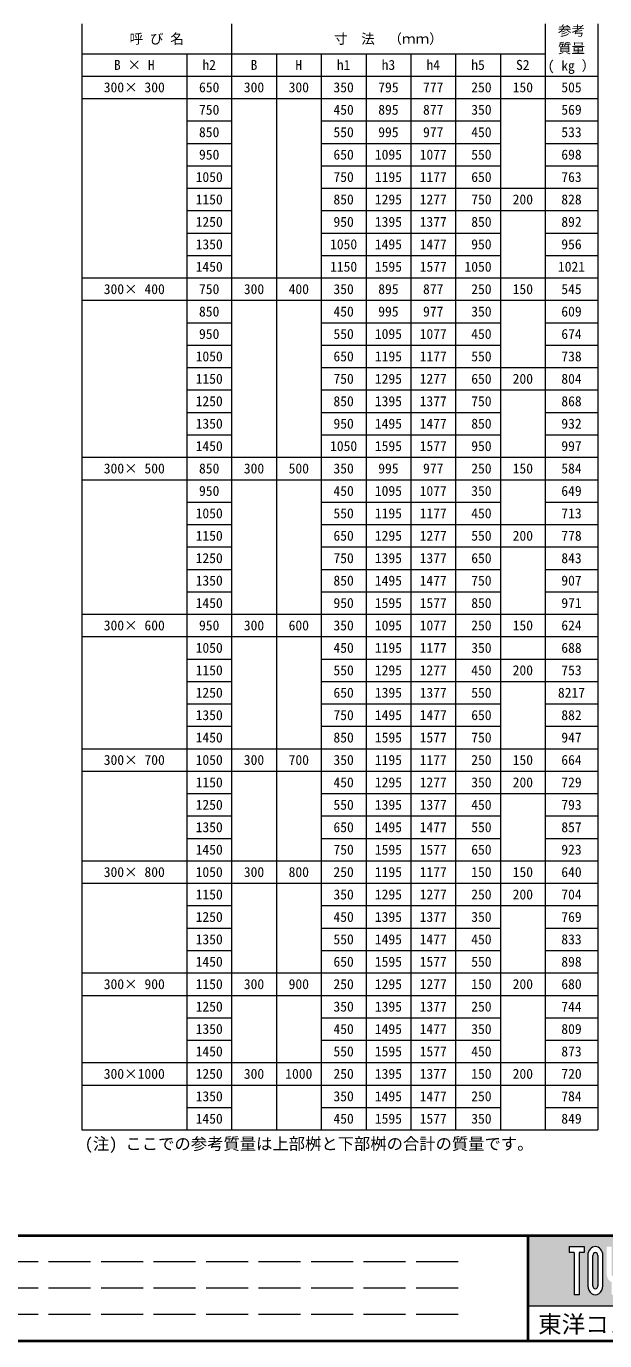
# Model space of a CAD drawing. Units: millimetres at full size, sheet at 1:20; details may follow other scales. Extents: x 0 to 8400, y 0 to 13400.
# Drawn here: x 2491 to 4144, y 200 to 3952 of the extents above; entities that cross this region are included whole.
import ezdxf
from ezdxf.enums import TextEntityAlignment as Align

# ---------------------------------------------------------------- set-up
doc = ezdxf.new("R2010")
doc.units = ezdxf.units.MM
doc.header["$LTSCALE"] = 20
doc.linetypes.add('DASHED', pattern=[7.5, 6, -1.5])
for name, color, linetype, lineweight in [('Defpoints_3', 8, 'Continuous', 0), ('図枠', 7, 'Continuous', 5), ('寸法・材料表', 7, 'Continuous', 13), ('補助線', 8, 'Continuous', 13)]:
    doc.layers.add(name, color=color, linetype=linetype, lineweight=lineweight)
doc.styles.add('ＭＳ ゴシック', font='')
doc.styles.get('ＭＳ ゴシック').set_extended_font_data('MS Gothic')

msp = doc.modelspace()

# ---------------------------------------------------------------- hatches: boundary and pattern name
at = {"layer": '図枠'}
h = msp.add_hatch(color=256, dxfattribs=at)
h.paths.add_polyline_path([(3925, 500), (3925, 300), (4380.31, 300), (4480.31, 500)])
edge = h.paths.add_edge_path(flags=16)
edge.add_ellipse((4254.45, 376.16), major_axis=(80.81, 45.23), ratio=0.3471473, start_angle=-144.31122, end_angle=72.1899, ccw=False)
edge.add_ellipse((4224.52, 356.63), major_axis=(0, 27.5), ratio=0.8463542, start_angle=-160.70346, end_angle=-90)
edge.add_line((4247.8, 356.63), (4247.8, 409.06))
edge = h.paths.add_edge_path(flags=16)
edge.add_ellipse((4224.52, 443.37), major_axis=(0, 25.38), ratio=0.8463542, start_angle=-90, end_angle=90, ccw=False)
edge.add_line((4246.01, 443.37), (4246.01, 356.63))
edge.add_ellipse((4224.52, 356.63), major_axis=(0, 25.38), ratio=0.8463542, start_angle=90, end_angle=-90, ccw=False)
edge.add_line((4203.04, 356.63), (4203.04, 443.37))
edge = h.paths.add_edge_path(flags=16)
edge.add_line((4231.69, 443.37), (4231.69, 356.63))
edge.add_ellipse((4224.52, 356.63), major_axis=(0, 8.46), ratio=0.8463542, start_angle=90, end_angle=-90, ccw=False)
edge.add_line((4217.36, 356.63), (4217.36, 443.37))
edge.add_ellipse((4224.52, 443.37), major_axis=(0, 8.46), ratio=0.8463542, start_angle=-90, end_angle=90, ccw=False)
edge = h.paths.add_edge_path(flags=16)
edge.add_line((4229.9, 399.04), (4229.9, 356.63))
edge.add_ellipse((4224.52, 356.63), major_axis=(0, 6.35), ratio=0.8463542, start_angle=90, end_angle=-90, ccw=False)
edge.add_line((4219.15, 356.63), (4219.15, 392.09))
edge.add_ellipse((4254.45, 376.16), major_axis=(80.81, 45.23), ratio=0.3471473, start_angle=107.79174, end_angle=126.47132, ccw=False)
edge = h.paths.add_edge_path(flags=16)
edge.add_ellipse((4170.81, 391.01), major_axis=(0, 25.38), ratio=0.8463542, start_angle=-163.34117, end_angle=-90, ccw=False)
edge.add_line((4177.97, 367.08), (4177.97, 331.25))
edge.add_line((4177.97, 331.25), (4163.65, 331.25))
edge.add_line((4163.65, 331.25), (4163.65, 367.08))
edge.add_ellipse((4170.81, 391.01), major_axis=(0, 25.38), ratio=0.8463542, start_angle=90, end_angle=163.34117, ccw=False)
edge.add_line((4149.33, 391.01), (4149.33, 468.75))
edge.add_line((4149.33, 468.75), (4163.65, 468.75))
edge.add_line((4163.65, 468.75), (4163.65, 391.01))
edge.add_ellipse((4170.81, 391.01), major_axis=(0, 8.46), ratio=0.8463542, start_angle=90, end_angle=-90)
edge.add_line((4177.97, 391.01), (4177.97, 468.75))
edge.add_line((4177.97, 468.75), (4192.3, 468.75))
edge.add_line((4192.3, 468.75), (4192.3, 391.01))
edge = h.paths.add_edge_path(flags=16)
edge.add_line((4201.25, 378.53), (4201.25, 356.63))
edge.add_ellipse((4224.52, 356.63), major_axis=(0, 27.5), ratio=0.8463542, start_angle=90, end_angle=-171.54427)
edge.add_ellipse((4254.45, 376.16), major_axis=(80.81, 45.23), ratio=0.3471473, start_angle=-178.64954, end_angle=-148.29244, ccw=False)
edge.add_line((4174.89, 329.13), (4179.76, 329.13))
edge.add_line((4179.76, 329.13), (4179.76, 355.95))
edge.add_ellipse((4254.45, 376.16), major_axis=(80.81, 45.23), ratio=0.3471473, start_angle=148.21912, end_angle=165.90812, ccw=False)
edge = h.paths.add_edge_path(flags=16)
edge.add_ellipse((4117.1, 443.37), major_axis=(0, 25.38), ratio=0.8463542, start_angle=-90, end_angle=90, ccw=False)
edge.add_line((4138.59, 443.37), (4138.59, 356.63))
edge.add_ellipse((4117.1, 356.63), major_axis=(0, 25.38), ratio=0.8463542, start_angle=90, end_angle=-90, ccw=False)
edge.add_line((4095.62, 356.63), (4095.62, 443.37))
edge = h.paths.add_edge_path(flags=16)
edge.add_line((4124.26, 443.37), (4124.26, 356.63))
edge.add_ellipse((4117.1, 356.63), major_axis=(0, 8.46), ratio=0.8463542, start_angle=90, end_angle=-90, ccw=False)
edge.add_line((4109.94, 356.63), (4109.94, 443.37))
edge.add_ellipse((4117.1, 443.37), major_axis=(0, 8.46), ratio=0.8463542, start_angle=-90, end_angle=90, ccw=False)
h.paths.add_polyline_path([(4084.88, 468.75), (4084.88, 451.83), (4070.55, 451.83), (4070.55, 331.25), (4056.23, 331.25), (4056.23, 451.83), (4041.91, 451.83), (4041.91, 468.75)], flags=16)

# ---------------------------------------------------------------- linework, layer by layer
at = {"layer": 'Defpoints_3'}
for p, q in [((2650, 3745.86), (2950, 3745.86)), ((3078, 3745.86), (3334, 3745.86)), ((3846, 3745.86), (3974, 3745.86)), ((3846, 3425.86), (3974, 3425.86)), ((2650, 3169.86), (2950, 3169.86)), ((3078, 3169.86), (3334, 3169.86)), ((3846, 3169.86), (3974, 3169.86)), ((3846, 2913.86), (3974, 2913.86)), ((2650, 2657.86), (2950, 2657.86)), ((3078, 2657.86), (3334, 2657.86)), ((3846, 2657.86), (3974, 2657.86)), ((3846, 2465.86), (3974, 2465.86)), ((2650, 2209.86), (2950, 2209.86)), ((3078, 2209.86), (3334, 2209.86)), ((3846, 2209.86), (3974, 2209.86)), ((3846, 2081.86), (3974, 2081.86)), ((2650, 1825.86), (2950, 1825.86)), ((3078, 1825.86), (3334, 1825.86)), ((3846, 1761.86), (3974, 1761.86)), ((2650, 1505.86), (2950, 1505.86)), ((3078, 1505.86), (3334, 1505.86)), ((3846, 1441.86), (3974, 1441.86)), ((2650, 1185.86), (2950, 1185.86)), ((3078, 1185.86), (3334, 1185.86)), ((3846, 1185.86), (3974, 1185.86)), ((2650, 929.86), (2950, 929.86)), ((3078, 929.86), (3334, 929.86)), ((3846, 929.86), (3974, 929.86))]:
    msp.add_line(p, q, dxfattribs=at)
at = {"layer": '図枠', "lineweight": 40}
for p, q in [((400, 500), (8200, 500)), ((3925, 200), (3925, 500)), ((400, 200), (8200, 200))]:
    msp.add_line(p, q, dxfattribs=at)
at = {"layer": '図枠'}
for p, q in [((3925, 500), (4480.31, 500)), ((4041.91, 468.75), (4041.91, 451.83)), ((4041.91, 468.75), (4084.88, 468.75)), ((4056.23, 451.83), (4041.91, 451.83)), ((4056.23, 451.83), (4056.23, 331.25)), ((4070.55, 451.83), (4070.55, 331.25)), ((4084.88, 451.83), (4070.55, 451.83)), ((4084.88, 468.75), (4084.88, 451.83)), ((4095.62, 443.37), (4095.62, 356.63)), ((4109.94, 356.63), (4109.94, 443.37)), ((4124.26, 443.37), (4124.26, 356.63)), ((4138.59, 356.63), (4138.59, 443.37)), ((4070.55, 331.25), (4056.23, 331.25)), ((3925, 300), (4380.31, 300))]:
    msp.add_line(p, q, dxfattribs=at)
at = {"layer": '図枠', "linetype": 'DASHED', "lineweight": 9}
for p, q in [((3725, 425), (600, 425)), ((3725, 350), (600, 350)), ((3725, 275), (600, 275))]:
    msp.add_line(p, q, dxfattribs=at)
at = {"layer": '図枠'}
for centre, major_axis, start_param, end_param in [((4117.1, 443.37), (0, 25.38), 4.712389, 7.8539816), ((4117.1, 443.37), (0, 8.46), 4.712389, 7.8539816), ((4117.1, 356.63), (0, 25.38), 1.5707963, 4.712389), ((4117.1, 356.63), (0, 8.46), 1.5707963, 4.712389)]:
    msp.add_ellipse(centre, major_axis=major_axis, ratio=0.846354, start_param=start_param, end_param=end_param, dxfattribs=at)
at = {"layer": '寸法・材料表'}
for p, q in [((2650, 3958.86), (2650, 801.86)), ((3078, 3958.86), (3078, 801.86)), ((3974, 3958.86), (3974, 801.86)), ((4124, 3958.86), (4124, 801.86)), ((2650, 3873.86), (3974, 3873.86)), ((2950, 3873.86), (2950, 801.86)), ((3206, 3873.86), (3206, 801.86)), ((3334, 3873.86), (3334, 801.86)), ((3462, 3873.86), (3462, 801.86)), ((3590, 3873.86), (3590, 801.86)), ((3718, 3873.86), (3718, 801.86)), ((3846, 3873.86), (3846, 801.86)), ((2650, 3809.86), (4124, 3809.86)), ((2950, 3745.86), (3078, 3745.86)), ((3334, 3745.86), (3846, 3745.86)), ((3974, 3745.86), (4124, 3745.86)), ((2950, 3681.86), (3078, 3681.86)), ((3334, 3681.86), (3846, 3681.86)), ((3974, 3681.86), (4124, 3681.86)), ((2950, 3617.86), (3078, 3617.86)), ((3334, 3617.86), (3846, 3617.86)), ((3974, 3617.86), (4124, 3617.86)), ((2950, 3553.86), (3078, 3553.86)), ((3334, 3553.86), (3846, 3553.86)), ((3974, 3553.86), (4124, 3553.86)), ((2950, 3489.86), (3078, 3489.86)), ((3334, 3489.86), (4124, 3489.86)), ((2950, 3425.86), (3078, 3425.86)), ((3334, 3425.86), (3846, 3425.86)), ((3974, 3425.86), (4124, 3425.86)), ((2950, 3361.86), (3078, 3361.86)), ((3334, 3361.86), (3846, 3361.86)), ((3974, 3361.86), (4124, 3361.86)), ((2950, 3297.86), (3078, 3297.86)), ((3334, 3297.86), (3846, 3297.86)), ((3974, 3297.86), (4124, 3297.86)), ((2650, 3233.86), (4124, 3233.86)), ((2950, 3169.86), (3078, 3169.86)), ((3334, 3169.86), (3846, 3169.86)), ((3974, 3169.86), (4124, 3169.86)), ((2950, 3105.86), (3078, 3105.86)), ((3334, 3105.86), (3846, 3105.86)), ((3974, 3105.86), (4124, 3105.86)), ((2950, 3041.86), (3078, 3041.86)), ((3334, 3041.86), (3846, 3041.86)), ((3974, 3041.86), (4124, 3041.86)), ((2950, 2977.86), (3078, 2977.86)), ((3334, 2977.86), (4124, 2977.86)), ((2950, 2913.86), (3078, 2913.86)), ((3334, 2913.86), (3846, 2913.86)), ((3974, 2913.86), (4124, 2913.86)), ((2950, 2849.86), (3078, 2849.86)), ((3334, 2849.86), (3846, 2849.86)), ((3974, 2849.86), (4124, 2849.86)), ((2950, 2785.86), (3078, 2785.86)), ((3334, 2785.86), (3846, 2785.86)), ((3974, 2785.86), (4124, 2785.86)), ((2650, 2721.86), (4124, 2721.86)), ((2950, 2657.86), (3078, 2657.86)), ((3334, 2657.86), (3846, 2657.86)), ((3974, 2657.86), (4124, 2657.86)), ((2950, 2593.86), (3078, 2593.86)), ((3334, 2593.86), (3846, 2593.86)), ((3974, 2593.86), (4124, 2593.86)), ((2950, 2529.86), (3078, 2529.86)), ((3334, 2529.86), (4124, 2529.86)), ((2950, 2465.86), (3078, 2465.86)), ((3334, 2465.86), (3846, 2465.86)), ((3974, 2465.86), (4124, 2465.86)), ((2950, 2401.86), (3078, 2401.86)), ((3334, 2401.86), (3846, 2401.86)), ((3974, 2401.86), (4124, 2401.86)), ((2950, 2337.86), (3078, 2337.86)), ((3334, 2337.86), (3846, 2337.86)), ((3974, 2337.86), (4124, 2337.86)), ((2650, 2273.86), (4124, 2273.86)), ((2950, 2209.86), (3078, 2209.86)), ((3334, 2209.86), (3846, 2209.86)), ((3974, 2209.86), (4124, 2209.86)), ((2950, 2145.86), (3078, 2145.86)), ((3334, 2145.86), (4124, 2145.86)), ((2950, 2081.86), (3078, 2081.86)), ((3334, 2081.86), (3846, 2081.86)), ((3974, 2081.86), (4124, 2081.86)), ((2950, 2017.86), (3078, 2017.86)), ((3334, 2017.86), (3846, 2017.86)), ((3974, 2017.86), (4124, 2017.86)), ((2950, 1953.86), (3078, 1953.86)), ((3334, 1953.86), (3846, 1953.86)), ((3974, 1953.86), (4124, 1953.86)), ((2650, 1889.86), (4124, 1889.86)), ((2950, 1825.86), (3078, 1825.86)), ((3334, 1825.86), (4124, 1825.86)), ((2950, 1761.86), (3078, 1761.86)), ((3334, 1761.86), (3846, 1761.86)), ((3974, 1761.86), (4124, 1761.86)), ((2950, 1697.86), (3078, 1697.86)), ((3334, 1697.86), (3846, 1697.86)), ((3974, 1697.86), (4124, 1697.86)), ((2950, 1633.86), (3078, 1633.86)), ((3334, 1633.86), (3846, 1633.86)), ((3974, 1633.86), (4124, 1633.86)), ((2650, 1569.86), (4124, 1569.86)), ((2950, 1505.86), (3078, 1505.86)), ((3334, 1505.86), (4124, 1505.86)), ((2950, 1441.86), (3078, 1441.86)), ((3334, 1441.86), (3846, 1441.86)), ((3974, 1441.86), (4124, 1441.86)), ((2950, 1377.86), (3078, 1377.86)), ((3334, 1377.86), (3846, 1377.86)), ((3974, 1377.86), (4124, 1377.86)), ((2950, 1313.86), (3078, 1313.86)), ((3334, 1313.86), (3846, 1313.86)), ((3974, 1313.86), (4124, 1313.86)), ((2650, 1249.86), (4124, 1249.86)), ((2950, 1185.86), (3078, 1185.86)), ((3334, 1185.86), (3846, 1185.86)), ((3974, 1185.86), (4124, 1185.86)), ((2950, 1121.86), (3078, 1121.86)), ((3334, 1121.86), (3846, 1121.86)), ((3974, 1121.86), (4124, 1121.86)), ((2950, 1057.86), (3078, 1057.86)), ((3334, 1057.86), (3846, 1057.86)), ((3974, 1057.86), (4124, 1057.86)), ((2650, 993.86), (4124, 993.86)), ((2950, 929.86), (3078, 929.86)), ((3334, 929.86), (3846, 929.86)), ((3974, 929.86), (4124, 929.86)), ((2950, 865.86), (3078, 865.86)), ((3334, 865.86), (3846, 865.86)), ((3974, 865.86), (4124, 865.86)), ((2650, 801.86), (4124, 801.86))]:
    msp.add_line(p, q, dxfattribs=at)
at = {"layer": '補助線'}
msp.add_line((3925, 300), (4925, 300), dxfattribs=at)

# ---------------------------------------------------------------- texts
at = {"layer": '図枠', "style": 'ＭＳ ゴシック'}
msp.add_text('東洋コンクリート工業株式会社', height=49.37, dxfattribs=at).set_placement((4425, 246.88), align=Align.MIDDLE_CENTER)
at = {"layer": '寸法・材料表', "style": 'ＭＳ ゴシック'}
for s, p in [('参考', (4010.15, 3953.78)), ('質量', (4010.15, 3903.78)), ('( kg ）', (3981.01, 3853.78))]:
    msp.add_text(s, height=28.48, dxfattribs=at).set_placement(p, align=Align.TOP_LEFT)
for s, p in [('呼 び 名', (2864, 3916.36)), ('寸\u3000法\u3000（ｍｍ）', (3526, 3916.36)), ('B × H', (2800, 3841.86)), ('h2', (3014, 3841.86)), ('B', (3142, 3841.86)), ('H', (3270, 3841.86)), ('h1', (3398, 3841.86)), ('h3', (3526, 3841.86)), ('h4', (3654, 3841.86)), ('h5', (3782, 3841.86)), ('S2', (3910, 3841.86)), ('300× 300', (2800, 3777.86)), ('650', (3014, 3777.86)), ('300', (3142, 3777.86)), ('300', (3270, 3777.86)), ('350', (3398, 3777.86)), ('795', (3526, 3777.86)), ('777', (3654, 3777.86)), (' 250', (3782, 3777.86)), ('150', (3910, 3777.86)), ('505', (4049, 3777.86)), ('750', (3014, 3713.86)), ('450', (3398, 3713.86)), ('895', (3526, 3713.86)), ('877', (3654, 3713.86)), (' 350', (3782, 3713.86)), ('569', (4049, 3713.86)), ('850', (3014, 3649.86)), ('550', (3398, 3649.86)), ('995', (3526, 3649.86)), ('977', (3654, 3649.86)), (' 450', (3782, 3649.86)), ('533', (4049, 3649.86)), ('950', (3014, 3585.86)), ('650', (3398, 3585.86)), ('1095', (3526, 3585.86)), ('1077', (3654, 3585.86)), (' 550', (3782, 3585.86)), ('698', (4049, 3585.86)), ('1050', (3014, 3521.86)), ('750', (3398, 3521.86)), ('1195', (3526, 3521.86)), ('1177', (3654, 3521.86)), (' 650', (3782, 3521.86)), ('763', (4049, 3521.86)), ('1150', (3014, 3457.86)), ('850', (3398, 3457.86)), ('1295', (3526, 3457.86)), ('1277', (3654, 3457.86)), (' 750', (3782, 3457.86)), ('200', (3910, 3457.86)), ('828', (4049, 3457.86)), ('1250', (3014, 3393.86)), ('950', (3398, 3393.86)), ('1395', (3526, 3393.86)), ('1377', (3654, 3393.86)), (' 850', (3782, 3393.86)), ('892', (4049, 3393.86)), ('1350', (3014, 3329.86)), ('1050', (3398, 3329.86)), ('1495', (3526, 3329.86)), ('1477', (3654, 3329.86)), (' 950', (3782, 3329.86)), ('956', (4049, 3329.86)), ('1450', (3014, 3265.86)), ('1150', (3398, 3265.86)), ('1595', (3526, 3265.86)), ('1577', (3654, 3265.86)), ('1050', (3782, 3265.86)), ('1021', (4049, 3265.86)), ('300× 400', (2800, 3201.86)), ('750', (3014, 3201.86)), ('300', (3142, 3201.86)), ('400', (3270, 3201.86)), ('350', (3398, 3201.86)), ('895', (3526, 3201.86)), ('877', (3654, 3201.86)), (' 250', (3782, 3201.86)), ('150', (3910, 3201.86)), ('545', (4049, 3201.86)), ('850', (3014, 3137.86)), ('450', (3398, 3137.86)), ('995', (3526, 3137.86)), ('977', (3654, 3137.86)), (' 350', (3782, 3137.86)), ('609', (4049, 3137.86)), ('950', (3014, 3073.86)), ('550', (3398, 3073.86)), ('1095', (3526, 3073.86)), ('1077', (3654, 3073.86)), (' 450', (3782, 3073.86)), ('674', (4049, 3073.86)), ('1050', (3014, 3009.86)), ('650', (3398, 3009.86)), ('1195', (3526, 3009.86)), ('1177', (3654, 3009.86)), (' 550', (3782, 3009.86)), ('738', (4049, 3009.86)), ('1150', (3014, 2945.86)), ('750', (3398, 2945.86)), ('1295', (3526, 2945.86)), ('1277', (3654, 2945.86)), (' 650', (3782, 2945.86)), ('200', (3910, 2945.86)), ('804', (4049, 2945.86)), ('1250', (3014, 2881.86)), ('850', (3398, 2881.86)), ('1395', (3526, 2881.86)), ('1377', (3654, 2881.86)), (' 750', (3782, 2881.86)), ('868', (4049, 2881.86)), ('1350', (3014, 2817.86)), ('950', (3398, 2817.86)), ('1495', (3526, 2817.86)), ('1477', (3654, 2817.86)), (' 850', (3782, 2817.86)), ('932', (4049, 2817.86)), ('1450', (3014, 2753.86)), ('1050', (3398, 2753.86)), ('1595', (3526, 2753.86)), ('1577', (3654, 2753.86)), (' 950', (3782, 2753.86)), ('997', (4049, 2753.86)), ('300× 500', (2800, 2689.86)), ('850', (3014, 2689.86)), ('300', (3142, 2689.86)), ('500', (3270, 2689.86)), ('350', (3398, 2689.86)), ('995', (3526, 2689.86)), ('977', (3654, 2689.86)), (' 250', (3782, 2689.86)), ('150', (3910, 2689.86)), ('584', (4049, 2689.86)), ('950', (3014, 2625.86)), ('450', (3398, 2625.86)), ('1095', (3526, 2625.86)), ('1077', (3654, 2625.86)), (' 350', (3782, 2625.86)), ('649', (4049, 2625.86)), ('1050', (3014, 2561.86)), ('550', (3398, 2561.86)), ('1195', (3526, 2561.86)), ('1177', (3654, 2561.86)), (' 450', (3782, 2561.86)), ('713', (4049, 2561.86)), ('1150', (3014, 2497.86)), ('650', (3398, 2497.86)), ('1295', (3526, 2497.86)), ('1277', (3654, 2497.86)), (' 550', (3782, 2497.86)), ('200', (3910, 2497.86)), ('778', (4049, 2497.86)), ('1250', (3014, 2433.86)), ('750', (3398, 2433.86)), ('1395', (3526, 2433.86)), ('1377', (3654, 2433.86)), (' 650', (3782, 2433.86)), ('843', (4049, 2433.86)), ('1350', (3014, 2369.86)), ('850', (3398, 2369.86)), ('1495', (3526, 2369.86)), ('1477', (3654, 2369.86)), (' 750', (3782, 2369.86)), ('907', (4049, 2369.86)), ('1450', (3014, 2305.86)), ('950', (3398, 2305.86)), ('1595', (3526, 2305.86)), ('1577', (3654, 2305.86)), (' 850', (3782, 2305.86)), ('971', (4049, 2305.86)), ('300× 600', (2800, 2241.86)), ('950', (3014, 2241.86)), ('300', (3142, 2241.86)), ('600', (3270, 2241.86)), ('350', (3398, 2241.86)), ('1095', (3526, 2241.86)), ('1077', (3654, 2241.86)), (' 250', (3782, 2241.86)), ('150', (3910, 2241.86)), ('624', (4049, 2241.86)), ('1050', (3014, 2177.86)), ('450', (3398, 2177.86)), ('1195', (3526, 2177.86)), ('1177', (3654, 2177.86)), (' 350', (3782, 2177.86)), ('688', (4049, 2177.86)), ('1150', (3014, 2113.86)), ('550', (3398, 2113.86)), ('1295', (3526, 2113.86)), ('1277', (3654, 2113.86)), (' 450', (3782, 2113.86)), ('200', (3910, 2113.86)), ('753', (4049, 2113.86)), ('1250', (3014, 2049.86)), ('650', (3398, 2049.86)), ('1395', (3526, 2049.86)), ('1377', (3654, 2049.86)), (' 550', (3782, 2049.86)), ('8217', (4049, 2049.86)), ('1350', (3014, 1985.86)), ('750', (3398, 1985.86)), ('1495', (3526, 1985.86)), ('1477', (3654, 1985.86)), (' 650', (3782, 1985.86)), ('882', (4049, 1985.86)), ('1450', (3014, 1921.86)), ('850', (3398, 1921.86)), ('1595', (3526, 1921.86)), ('1577', (3654, 1921.86)), (' 750', (3782, 1921.86)), ('947', (4049, 1921.86)), ('300× 700', (2800, 1857.86)), ('1050', (3014, 1857.86)), ('300', (3142, 1857.86)), ('700', (3270, 1857.86)), ('350', (3398, 1857.86)), ('1195', (3526, 1857.86)), ('1177', (3654, 1857.86)), (' 250', (3782, 1857.86)), ('150', (3910, 1857.86)), ('664', (4049, 1857.86)), ('1150', (3014, 1793.86)), ('450', (3398, 1793.86)), ('1295', (3526, 1793.86)), ('1277', (3654, 1793.86)), (' 350', (3782, 1793.86)), ('200', (3910, 1793.86)), ('729', (4049, 1793.86)), ('1250', (3014, 1729.86)), ('550', (3398, 1729.86)), ('1395', (3526, 1729.86)), ('1377', (3654, 1729.86)), (' 450', (3782, 1729.86)), ('793', (4049, 1729.86)), ('1350', (3014, 1665.86)), ('650', (3398, 1665.86)), ('1495', (3526, 1665.86)), ('1477', (3654, 1665.86)), (' 550', (3782, 1665.86)), ('857', (4049, 1665.86)), ('1450', (3014, 1601.86)), ('750', (3398, 1601.86)), ('1595', (3526, 1601.86)), ('1577', (3654, 1601.86)), (' 650', (3782, 1601.86)), ('923', (4049, 1601.86)), ('300× 800', (2800, 1537.86)), ('1050', (3014, 1537.86)), ('300', (3142, 1537.86)), ('800', (3270, 1537.86)), ('250', (3398, 1537.86)), ('1195', (3526, 1537.86)), ('1177', (3654, 1537.86)), (' 150', (3782, 1537.86)), ('150', (3910, 1537.86)), ('640', (4049, 1537.86)), ('1150', (3014, 1473.86)), ('350', (3398, 1473.86)), ('1295', (3526, 1473.86)), ('1277', (3654, 1473.86)), (' 250', (3782, 1473.86)), ('200', (3910, 1473.86)), ('704', (4049, 1473.86)), ('1250', (3014, 1409.86)), ('450', (3398, 1409.86)), ('1395', (3526, 1409.86)), ('1377', (3654, 1409.86)), (' 350', (3782, 1409.86)), ('769', (4049, 1409.86)), ('1350', (3014, 1345.86)), ('550', (3398, 1345.86)), ('1495', (3526, 1345.86)), ('1477', (3654, 1345.86)), (' 450', (3782, 1345.86)), ('833', (4049, 1345.86)), ('1450', (3014, 1281.86)), ('650', (3398, 1281.86)), ('1595', (3526, 1281.86)), ('1577', (3654, 1281.86)), (' 550', (3782, 1281.86)), ('898', (4049, 1281.86)), ('300× 900', (2800, 1217.86)), ('1150', (3014, 1217.86)), ('300', (3142, 1217.86)), ('900', (3270, 1217.86)), ('250', (3398, 1217.86)), ('1295', (3526, 1217.86)), ('1277', (3654, 1217.86)), (' 150', (3782, 1217.86)), ('200', (3910, 1217.86)), ('680', (4049, 1217.86)), ('1250', (3014, 1153.86)), ('350', (3398, 1153.86)), ('1395', (3526, 1153.86)), ('1377', (3654, 1153.86)), (' 250', (3782, 1153.86)), ('744', (4049, 1153.86)), ('1350', (3014, 1089.86)), ('450', (3398, 1089.86)), ('1495', (3526, 1089.86)), ('1477', (3654, 1089.86)), (' 350', (3782, 1089.86)), ('809', (4049, 1089.86)), ('1450', (3014, 1025.86)), ('550', (3398, 1025.86)), ('1595', (3526, 1025.86)), ('1577', (3654, 1025.86)), (' 450', (3782, 1025.86)), ('873', (4049, 1025.86)), ('300×1000', (2800, 961.86)), ('1250', (3014, 961.86)), ('300', (3142, 961.86)), ('1000', (3270, 961.86)), ('250', (3398, 961.86)), ('1395', (3526, 961.86)), ('1377', (3654, 961.86)), (' 150', (3782, 961.86)), ('200', (3910, 961.86)), ('720', (4049, 961.86)), ('1350', (3014, 897.86)), ('350', (3398, 897.86)), ('1495', (3526, 897.86)), ('1477', (3654, 897.86)), (' 250', (3782, 897.86)), ('784', (4049, 897.86)), ('1450', (3014, 833.86)), ('450', (3398, 833.86)), ('1595', (3526, 833.86)), ('1577', (3654, 833.86)), (' 350', (3782, 833.86)), ('849', (4049, 833.86))]:
    msp.add_text(s, height=28.48, dxfattribs=at).set_placement(p, align=Align.MIDDLE_CENTER)
msp.add_text('(注) ここでの参考質量は上部桝と下部桝の合計の質量です。', height=34.18, dxfattribs=at).set_placement((2658.58, 734.83), align=Align.BOTTOM_LEFT)

doc.saveas('drawing.dxf')
